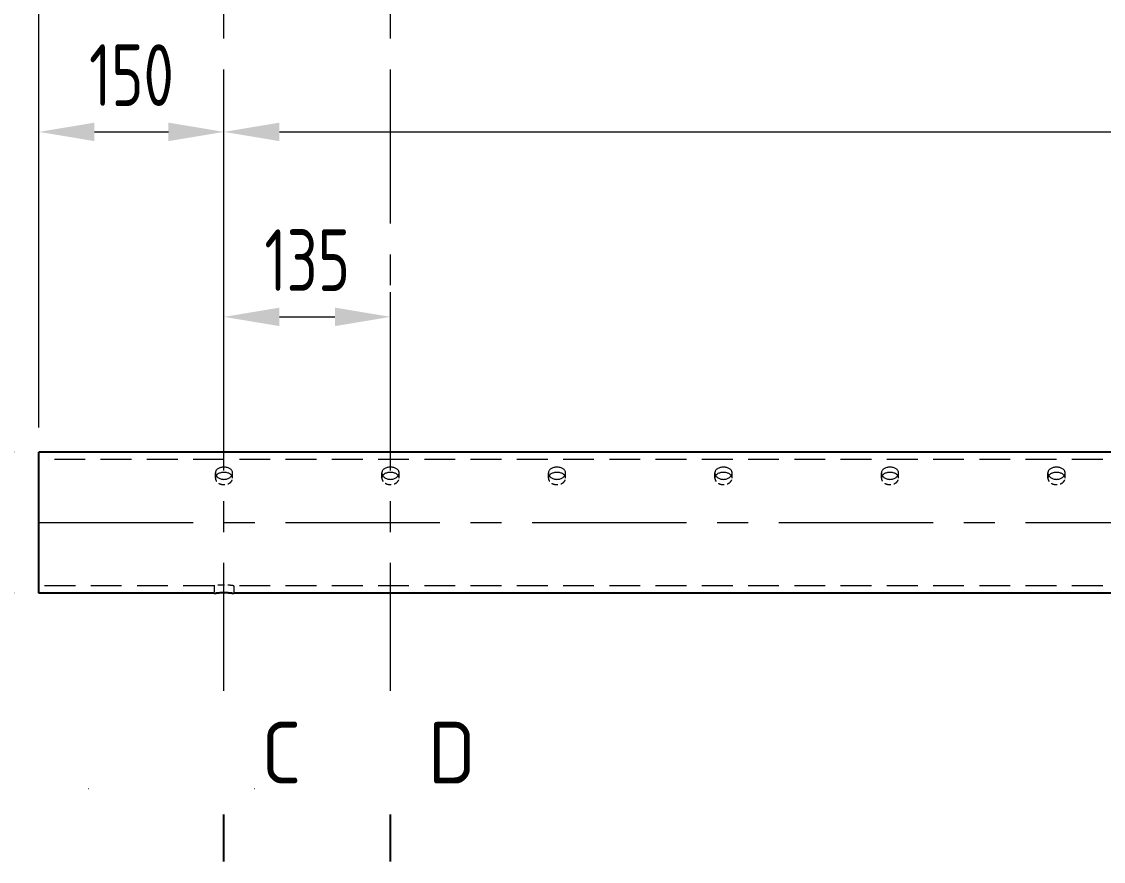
# Model space of a CAD drawing. Header units: millimetres. Extents: x -46397 to 283259, y -8690 to 23983.
# Drawn here: x 251764 to 252641, y -1229 to -549 of the extents above; entities that cross this region are included whole.
import ezdxf

# ---------------------------------------------------------------- set-up
doc = ezdxf.new("R2010")
doc.units = ezdxf.units.MM
doc.linetypes.add('CENTER', pattern=[2, 1.25, -0.25, 0.25, -0.25])
doc.linetypes.add('HIDDENX2', pattern=[0.75, 0.5, -0.25])
doc.layers.get('Defpoints').update_dxf_attribs({"lineweight": 0})
for name, color, linetype, lineweight in [('0.01.ĐẬM', 3, 'Continuous', 25), ('DUONGCHINH', 7, 'Continuous', 25), ('DUONGTAM', 1, 'CENTER', 0), ('Long_AM_Centerline', 1, 'CENTER', 9), ('PHANTOM 2', 8, 'Continuous', 0)]:
    doc.layers.add(name, color=color, linetype=linetype, lineweight=lineweight)
doc.styles.add('0130', font='times.ttf', dxfattribs={"height": 1.5})
doc.styles.add('GHI CHÚ 1', font='isocp_IV25.ttf', dxfattribs={"width": 0.8})
doc.styles.get("Standard").update_dxf_attribs({"font": 'isocp.shx', "width": 0.8})
doc.dimstyles.new('1-30SCALE', dxfattribs={"dimtxt": 75, "dimasz": 75, "dimexe": 37.5, "dimexo": 30, "dimgap": 30, "dimtad": 1, "dimtoh": 1, "dimdec": 0, "dimdsep": 46, "dimtxsty": 'GHI CHÚ 1', "dimcen": 0.09, "dimclrd": 256, "dimclre": 256, "dimclrt": 2, "dimadec": 0, "dimazin": 0, "dimtfac": 1, "dimtdec": 0, "dimtofl": 0, "dimtmove": 0, "dimatfit": 3, "dimfxl": 1, "dimlwd": 0, "dimlwe": 0, "dimarcsym": 0})
doc.dimstyles.new('3.DÔN 30mm', dxfattribs={"dimtxt": 30, "dimasz": 10, "dimexe": 5, "dimexo": 5, "dimgap": 5, "dimtad": 1, "dimtoh": 1, "dimdec": 0, "dimtxsty": 'Standard', "dimcen": 20, "dimclrd": 42, "dimclre": 42, "dimclrt": 1, "dimadec": 0, "dimazin": 0, "dimtfac": 1, "dimtdec": 0, "dimtmove": 0, "dimatfit": 3, "dimfxl": 1, "dimlwd": 5, "dimlwe": 5, "dimarcsym": 1})

# ---------------------------------------------------------------- blocks, each defined once
blk = doc.blocks.new('*D1349')
at = {"layer": 'Defpoints', "color": 0, "transparency": 16777216}
for p in [(251928.35, -637.86), (251778.35, -897.47, -1.5), (251928.35, -914.44, -1.5)]:
    blk.add_point(p, dxfattribs=at)
at = {"layer": 'PHANTOM 2', "linetype": 'Continuous', "lineweight": 0, "transparency": 16777216}
for p, q in [((251778.35, -877.47), (251778.35, -617.86)), ((251928.35, -894.44), (251928.35, -617.86)), ((251823.35, -637.86), (251883.35, -637.86))]:
    blk.add_line(p, q, dxfattribs=at)
at = {"layer": 'PHANTOM 2', "transparency": 16777216}
for points in [[(251823.35, -630.36), (251823.35, -645.36), (251778.35, -637.86)], [(251883.35, -630.36), (251883.35, -645.36), (251928.35, -637.86)]]:
    blk.add_solid(points, dxfattribs=at)
at = {"layer": 'PHANTOM 2', "color": 2, "transparency": 16777216, "insert": (251853.35, -591.88), "char_height": 50, "attachment_point": 5, "style": 'GHI CHÚ 1'}
blk.add_mtext('150', dxfattribs=at)
blk = doc.blocks.new('*D1350')
at = {"layer": 'Defpoints', "color": 0, "transparency": 16777216}
for p in [(255843.35, -637.86), (251928.35, -914.44, -1.5), (255843.35, -914.44, -1.5)]:
    blk.add_point(p, dxfattribs=at)
at = {"layer": 'PHANTOM 2', "linetype": 'Continuous', "lineweight": 0, "transparency": 16777216}
for p, q in [((251928.35, -894.44), (251928.35, -617.86)), ((255843.35, -894.44), (255843.35, -617.86)), ((251973.35, -637.86), (255798.35, -637.86))]:
    blk.add_line(p, q, dxfattribs=at)
at = {"layer": 'PHANTOM 2', "transparency": 16777216}
for points in [[(251973.35, -630.36), (251973.35, -645.36), (251928.35, -637.86)], [(255798.35, -630.36), (255798.35, -645.36), (255843.35, -637.86)]]:
    blk.add_solid(points, dxfattribs=at)
at = {"layer": 'PHANTOM 2', "color": 2, "transparency": 16777216, "insert": (253885.85, -591.79), "char_height": 50, "attachment_point": 5, "style": 'GHI CHÚ 1'}
blk.add_mtext('P135x29=3915', dxfattribs=at)
blk = doc.blocks.new('*D1352')
at = {"layer": 'Defpoints', "color": 0, "transparency": 16777216}
for p in [(252063.35, -787.81), (251928.35, -914.44, -1.5), (252063.35, -914.44, -1.5)]:
    blk.add_point(p, dxfattribs=at)
at = {"layer": 'PHANTOM 2', "linetype": 'Continuous', "lineweight": 0, "transparency": 16777216}
for p, q in [((251928.35, -894.44), (251928.35, -767.81)), ((252063.35, -894.44), (252063.35, -767.81)), ((251973.35, -787.81), (252018.35, -787.81))]:
    blk.add_line(p, q, dxfattribs=at)
at = {"layer": 'PHANTOM 2', "transparency": 16777216}
for points in [[(251973.35, -780.31), (251973.35, -795.31), (251928.35, -787.81)], [(252018.35, -780.31), (252018.35, -795.31), (252063.35, -787.81)]]:
    blk.add_solid(points, dxfattribs=at)
at = {"layer": 'PHANTOM 2', "color": 2, "transparency": 16777216, "insert": (251995.85, -741.83), "char_height": 50, "attachment_point": 5, "style": 'GHI CHÚ 1'}
blk.add_mtext('135', dxfattribs=at)
blk = doc.blocks.new('*D1353')
at = {"layer": 'Defpoints', "color": 0, "transparency": 16777216}
for p in [(255903.35, -475.51), (251778.35, -897.47, -1.5), (255903.35, -897.47, -1.5)]:
    blk.add_point(p, dxfattribs=at)
at = {"layer": 'PHANTOM 2', "linetype": 'Continuous', "lineweight": 0, "transparency": 16777216}
for p, q in [((251778.35, -877.47), (251778.35, -455.51)), ((255903.35, -877.47), (255903.35, -455.51)), ((251823.35, -475.51), (255858.35, -475.51))]:
    blk.add_line(p, q, dxfattribs=at)
at = {"layer": 'PHANTOM 2', "transparency": 16777216}
for points in [[(251823.35, -468.01), (251823.35, -483.01), (251778.35, -475.51)], [(255858.35, -468.01), (255858.35, -483.01), (255903.35, -475.51)]]:
    blk.add_solid(points, dxfattribs=at)
at = {"layer": 'PHANTOM 2', "color": 2, "transparency": 16777216, "insert": (253840.85, -429.53), "char_height": 50, "attachment_point": 5, "style": 'GHI CHÚ 1'}
blk.add_mtext('4125', dxfattribs=at)
blk = doc.blocks.new('*D1354')
at = {"layer": 'Defpoints', "color": 0, "transparency": 16777216}
for p in [(251778.35, -897.47, -1.5), (251634.9, -1011.77), (251778.35, -1011.77, -1.5)]:
    blk.add_point(p, dxfattribs=at)
at = {"layer": 'PHANTOM 2', "linetype": 'Continuous', "lineweight": 0, "transparency": 16777216}
for p, q in [((251634.9, -852.47), (251634.9, -807.47)), ((251758.35, -897.47), (251614.9, -897.47)), ((251758.35, -1011.77), (251614.9, -1011.77)), ((251634.9, -1056.77), (251634.9, -1101.77))]:
    blk.add_line(p, q, dxfattribs=at)
at = {"layer": 'PHANTOM 2', "transparency": 16777216}
for points in [[(251627.4, -852.47), (251642.4, -852.47), (251634.9, -897.47)], [(251627.4, -1056.77), (251642.4, -1056.77), (251634.9, -1011.77)]]:
    blk.add_solid(points, dxfattribs=at)
at = {"layer": 'PHANTOM 2', "color": 2, "transparency": 16777216, "insert": (251588.77, -954.47), "char_height": 50, "attachment_point": 5, "rotation": 90, "style": 'GHI CHÚ 1'}
blk.add_mtext('%%C114', dxfattribs=at)

msp = doc.modelspace()

# ---------------------------------------------------------------- linework, layer by layer
at = {"color": 1, "linetype": 'HIDDENX2', "lineweight": 0, "ltscale": 50, "extrusion": (2.28848e-17, 1, 0)}
for p, q in [((255903.35, -903.49, -1.5), (251778.35, -903.49, -1.5)), ((251920.35, -1005.75, -1.5), (251778.35, -1005.75, -1.5)), ((255903.35, -1005.75, -1.5), (251936.35, -1005.75, -1.5))]:
    msp.add_line(p, q, dxfattribs=at)
at = {"color": 1, "linetype": 'HIDDENX2', "lineweight": 0, "ltscale": 10, "extrusion": (2.28848e-17, 1, 0)}
for p, q in [((251921.35, -918.47, -1.5), (251921.35, -914.21, -1.5)), ((251935.35, -918.47, -1.5), (251935.35, -914.21, -1.5)), ((252056.35, -918.47, -1.5), (252056.35, -914.21, -1.5)), ((252070.35, -918.47, -1.5), (252070.35, -914.21, -1.5)), ((252191.35, -918.47, -1.5), (252191.35, -914.21, -1.5)), ((252205.35, -918.47, -1.5), (252205.35, -914.21, -1.5)), ((252326.35, -918.47, -1.5), (252326.35, -914.21, -1.5)), ((252340.35, -918.47, -1.5), (252340.35, -914.21, -1.5)), ((252461.35, -918.47, -1.5), (252461.35, -914.21, -1.5)), ((252475.35, -918.47, -1.5), (252475.35, -914.21, -1.5)), ((252596.35, -918.47, -1.5), (252596.35, -914.21, -1.5)), ((252610.35, -918.47, -1.5), (252610.35, -914.21, -1.5)), ((251920.35, -1005.75, -1.5), (251920.35, -1011.77, -1.5)), ((251936.35, -1005.75, -1.5), (251936.35, -1011.77, -1.5))]:
    msp.add_line(p, q, dxfattribs=at)
at = {"color": 150, "linetype": 'Continuous', "lineweight": 0, "ltscale": 10}
for points, knots in [([(251928.35, -909.57, -1.5), (251928.79, -909.57, -1.5), (251929.24, -909.59, -1.5), (251930.15, -909.7, -1.5), (251930.6, -909.79, -1.5), (251931.46, -910.01, -1.5), (251931.87, -910.15, -1.5), (251932.64, -910.48, -1.5), (251932.99, -910.66, -1.5), (251933.61, -911.07, -1.5), (251933.9, -911.29, -1.5), (251934.41, -911.8, -1.5), (251934.64, -912.07, -1.5), (251934.99, -912.65, -1.5), (251935.13, -912.96, -1.5), (251935.3, -913.58, -1.5), (251935.35, -913.9, -1.5), (251935.35, -914.52, -1.5), (251935.3, -914.85, -1.5), (251935.13, -915.5, -1.5), (251934.99, -915.83, -1.5), (251934.64, -916.47, -1.5), (251934.41, -916.78, -1.5), (251933.9, -917.36, -1.5), (251933.61, -917.63, -1.5), (251932.99, -918.1, -1.5), (251932.64, -918.33, -1.5), (251931.87, -918.73, -1.5), (251931.46, -918.9, -1.5), (251930.6, -919.19, -1.5), (251930.15, -919.29, -1.5), (251929.24, -919.43, -1.5), (251928.79, -919.47, -1.5), (251927.91, -919.47, -1.5), (251927.45, -919.43, -1.5), (251926.55, -919.29, -1.5), (251926.1, -919.19, -1.5), (251925.24, -918.9, -1.5), (251924.82, -918.73, -1.5), (251924.06, -918.33, -1.5), (251923.71, -918.1, -1.5), (251923.09, -917.63, -1.5), (251922.8, -917.36, -1.5), (251922.28, -916.78, -1.5), (251922.06, -916.47, -1.5), (251921.7, -915.83, -1.5), (251921.57, -915.5, -1.5), (251921.39, -914.85, -1.5), (251921.35, -914.52, -1.5), (251921.35, -913.9, -1.5), (251921.39, -913.58, -1.5), (251921.57, -912.96, -1.5), (251921.7, -912.65, -1.5), (251922.06, -912.07, -1.5), (251922.28, -911.8, -1.5), (251922.8, -911.29, -1.5), (251923.09, -911.07, -1.5), (251923.71, -910.66, -1.5), (251924.06, -910.48, -1.5), (251924.82, -910.15, -1.5), (251925.24, -910.01, -1.5), (251926.1, -909.79, -1.5), (251926.55, -909.7, -1.5), (251927.45, -909.59, -1.5), (251927.91, -909.57, -1.5), (251928.35, -909.57, -1.5)], [0, 0, 0, 0, 1.319832, 1.319832, 2.639664, 2.639664, 3.959497, 3.959497, 5.279329, 5.279329, 6.599151, 6.599151, 7.918973, 7.918973, 9.238795, 9.238795, 10.558617, 10.558617, 11.878439, 11.878439, 13.198261, 13.198261, 14.518084, 14.518084, 15.837906, 15.837906, 17.157738, 17.157738, 18.47757, 18.47757, 19.797402, 19.797402, 21.117235, 21.117235, 22.437067, 22.437067, 23.756899, 23.756899, 25.076731, 25.076731, 26.396564, 26.396564, 27.716386, 27.716386, 29.036208, 29.036208, 30.35603, 30.35603, 31.675852, 31.675852, 32.995674, 32.995674, 34.315496, 34.315496, 35.635318, 35.635318, 36.95514, 36.95514, 38.274973, 38.274973, 39.594805, 39.594805, 40.914637, 40.914637, 42.234469, 42.234469, 42.234469, 42.234469]), ([(252063.35, -909.57, -1.5), (252063.79, -909.57, -1.5), (252064.24, -909.59, -1.5), (252065.15, -909.7, -1.5), (252065.6, -909.79, -1.5), (252066.46, -910.01, -1.5), (252066.87, -910.15, -1.5), (252067.64, -910.48, -1.5), (252067.99, -910.66, -1.5), (252068.61, -911.07, -1.5), (252068.9, -911.29, -1.5), (252069.41, -911.8, -1.5), (252069.64, -912.07, -1.5), (252069.99, -912.65, -1.5), (252070.13, -912.96, -1.5), (252070.3, -913.58, -1.5), (252070.35, -913.9, -1.5), (252070.35, -914.52, -1.5), (252070.3, -914.85, -1.5), (252070.13, -915.5, -1.5), (252069.99, -915.83, -1.5), (252069.64, -916.47, -1.5), (252069.41, -916.78, -1.5), (252068.9, -917.36, -1.5), (252068.61, -917.63, -1.5), (252067.99, -918.1, -1.5), (252067.64, -918.33, -1.5), (252066.87, -918.73, -1.5), (252066.46, -918.9, -1.5), (252065.6, -919.19, -1.5), (252065.15, -919.29, -1.5), (252064.24, -919.43, -1.5), (252063.79, -919.47, -1.5), (252062.91, -919.47, -1.5), (252062.45, -919.43, -1.5), (252061.55, -919.29, -1.5), (252061.1, -919.19, -1.5), (252060.24, -918.9, -1.5), (252059.82, -918.73, -1.5), (252059.06, -918.33, -1.5), (252058.71, -918.1, -1.5), (252058.09, -917.63, -1.5), (252057.8, -917.36, -1.5), (252057.28, -916.78, -1.5), (252057.06, -916.47, -1.5), (252056.7, -915.83, -1.5), (252056.57, -915.5, -1.5), (252056.39, -914.85, -1.5), (252056.35, -914.52, -1.5), (252056.35, -913.9, -1.5), (252056.39, -913.58, -1.5), (252056.57, -912.96, -1.5), (252056.7, -912.65, -1.5), (252057.06, -912.07, -1.5), (252057.28, -911.8, -1.5), (252057.8, -911.29, -1.5), (252058.09, -911.07, -1.5), (252058.71, -910.66, -1.5), (252059.06, -910.48, -1.5), (252059.82, -910.15, -1.5), (252060.24, -910.01, -1.5), (252061.1, -909.79, -1.5), (252061.55, -909.7, -1.5), (252062.45, -909.59, -1.5), (252062.91, -909.57, -1.5), (252063.35, -909.57, -1.5)], [0, 0, 0, 0, 1.319832, 1.319832, 2.639664, 2.639664, 3.959497, 3.959497, 5.279329, 5.279329, 6.599151, 6.599151, 7.918973, 7.918973, 9.238795, 9.238795, 10.558617, 10.558617, 11.878439, 11.878439, 13.198261, 13.198261, 14.518084, 14.518084, 15.837906, 15.837906, 17.157738, 17.157738, 18.47757, 18.47757, 19.797402, 19.797402, 21.117235, 21.117235, 22.437067, 22.437067, 23.756899, 23.756899, 25.076731, 25.076731, 26.396564, 26.396564, 27.716386, 27.716386, 29.036208, 29.036208, 30.35603, 30.35603, 31.675852, 31.675852, 32.995674, 32.995674, 34.315496, 34.315496, 35.635318, 35.635318, 36.95514, 36.95514, 38.274973, 38.274973, 39.594805, 39.594805, 40.914637, 40.914637, 42.234469, 42.234469, 42.234469, 42.234469]), ([(252198.35, -909.57, -1.5), (252198.79, -909.57, -1.5), (252199.24, -909.59, -1.5), (252200.15, -909.7, -1.5), (252200.6, -909.79, -1.5), (252201.46, -910.01, -1.5), (252201.87, -910.15, -1.5), (252202.64, -910.48, -1.5), (252202.99, -910.66, -1.5), (252203.61, -911.07, -1.5), (252203.9, -911.29, -1.5), (252204.41, -911.8, -1.5), (252204.64, -912.07, -1.5), (252204.99, -912.65, -1.5), (252205.13, -912.96, -1.5), (252205.3, -913.58, -1.5), (252205.35, -913.9, -1.5), (252205.35, -914.52, -1.5), (252205.3, -914.85, -1.5), (252205.13, -915.5, -1.5), (252204.99, -915.83, -1.5), (252204.64, -916.47, -1.5), (252204.41, -916.78, -1.5), (252203.9, -917.36, -1.5), (252203.61, -917.63, -1.5), (252202.99, -918.1, -1.5), (252202.64, -918.33, -1.5), (252201.87, -918.73, -1.5), (252201.46, -918.9, -1.5), (252200.6, -919.19, -1.5), (252200.15, -919.29, -1.5), (252199.24, -919.43, -1.5), (252198.79, -919.47, -1.5), (252197.91, -919.47, -1.5), (252197.45, -919.43, -1.5), (252196.55, -919.29, -1.5), (252196.1, -919.19, -1.5), (252195.24, -918.9, -1.5), (252194.82, -918.73, -1.5), (252194.06, -918.33, -1.5), (252193.71, -918.1, -1.5), (252193.09, -917.63, -1.5), (252192.8, -917.36, -1.5), (252192.28, -916.78, -1.5), (252192.06, -916.47, -1.5), (252191.7, -915.83, -1.5), (252191.57, -915.5, -1.5), (252191.39, -914.85, -1.5), (252191.35, -914.52, -1.5), (252191.35, -913.9, -1.5), (252191.39, -913.58, -1.5), (252191.57, -912.96, -1.5), (252191.7, -912.65, -1.5), (252192.06, -912.07, -1.5), (252192.28, -911.8, -1.5), (252192.8, -911.29, -1.5), (252193.09, -911.07, -1.5), (252193.71, -910.66, -1.5), (252194.06, -910.48, -1.5), (252194.82, -910.15, -1.5), (252195.24, -910.01, -1.5), (252196.1, -909.79, -1.5), (252196.55, -909.7, -1.5), (252197.45, -909.59, -1.5), (252197.91, -909.57, -1.5), (252198.35, -909.57, -1.5)], [0, 0, 0, 0, 1.319832, 1.319832, 2.639664, 2.639664, 3.959497, 3.959497, 5.279329, 5.279329, 6.599151, 6.599151, 7.918973, 7.918973, 9.238795, 9.238795, 10.558617, 10.558617, 11.878439, 11.878439, 13.198261, 13.198261, 14.518084, 14.518084, 15.837906, 15.837906, 17.157738, 17.157738, 18.47757, 18.47757, 19.797402, 19.797402, 21.117235, 21.117235, 22.437067, 22.437067, 23.756899, 23.756899, 25.076731, 25.076731, 26.396564, 26.396564, 27.716386, 27.716386, 29.036208, 29.036208, 30.35603, 30.35603, 31.675852, 31.675852, 32.995674, 32.995674, 34.315496, 34.315496, 35.635318, 35.635318, 36.95514, 36.95514, 38.274973, 38.274973, 39.594805, 39.594805, 40.914637, 40.914637, 42.234469, 42.234469, 42.234469, 42.234469]), ([(252333.35, -909.57, -1.5), (252333.79, -909.57, -1.5), (252334.24, -909.59, -1.5), (252335.15, -909.7, -1.5), (252335.6, -909.79, -1.5), (252336.46, -910.01, -1.5), (252336.87, -910.15, -1.5), (252337.64, -910.48, -1.5), (252337.99, -910.66, -1.5), (252338.61, -911.07, -1.5), (252338.9, -911.29, -1.5), (252339.41, -911.8, -1.5), (252339.64, -912.07, -1.5), (252339.99, -912.65, -1.5), (252340.13, -912.96, -1.5), (252340.3, -913.58, -1.5), (252340.35, -913.9, -1.5), (252340.35, -914.52, -1.5), (252340.3, -914.85, -1.5), (252340.13, -915.5, -1.5), (252339.99, -915.83, -1.5), (252339.64, -916.47, -1.5), (252339.41, -916.78, -1.5), (252338.9, -917.36, -1.5), (252338.61, -917.63, -1.5), (252337.99, -918.1, -1.5), (252337.64, -918.33, -1.5), (252336.87, -918.73, -1.5), (252336.46, -918.9, -1.5), (252335.6, -919.19, -1.5), (252335.15, -919.29, -1.5), (252334.24, -919.43, -1.5), (252333.79, -919.47, -1.5), (252332.91, -919.47, -1.5), (252332.45, -919.43, -1.5), (252331.55, -919.29, -1.5), (252331.1, -919.19, -1.5), (252330.24, -918.9, -1.5), (252329.82, -918.73, -1.5), (252329.06, -918.33, -1.5), (252328.71, -918.1, -1.5), (252328.09, -917.63, -1.5), (252327.8, -917.36, -1.5), (252327.28, -916.78, -1.5), (252327.06, -916.47, -1.5), (252326.7, -915.83, -1.5), (252326.57, -915.5, -1.5), (252326.39, -914.85, -1.5), (252326.35, -914.52, -1.5), (252326.35, -913.9, -1.5), (252326.39, -913.58, -1.5), (252326.57, -912.96, -1.5), (252326.7, -912.65, -1.5), (252327.06, -912.07, -1.5), (252327.28, -911.8, -1.5), (252327.8, -911.29, -1.5), (252328.09, -911.07, -1.5), (252328.71, -910.66, -1.5), (252329.06, -910.48, -1.5), (252329.82, -910.15, -1.5), (252330.24, -910.01, -1.5), (252331.1, -909.79, -1.5), (252331.55, -909.7, -1.5), (252332.45, -909.59, -1.5), (252332.91, -909.57, -1.5), (252333.35, -909.57, -1.5)], [0, 0, 0, 0, 1.319832, 1.319832, 2.639664, 2.639664, 3.959497, 3.959497, 5.279329, 5.279329, 6.599151, 6.599151, 7.918973, 7.918973, 9.238795, 9.238795, 10.558617, 10.558617, 11.878439, 11.878439, 13.198261, 13.198261, 14.518084, 14.518084, 15.837906, 15.837906, 17.157738, 17.157738, 18.47757, 18.47757, 19.797402, 19.797402, 21.117235, 21.117235, 22.437067, 22.437067, 23.756899, 23.756899, 25.076731, 25.076731, 26.396564, 26.396564, 27.716386, 27.716386, 29.036208, 29.036208, 30.35603, 30.35603, 31.675852, 31.675852, 32.995674, 32.995674, 34.315496, 34.315496, 35.635318, 35.635318, 36.95514, 36.95514, 38.274973, 38.274973, 39.594805, 39.594805, 40.914637, 40.914637, 42.234469, 42.234469, 42.234469, 42.234469]), ([(252468.35, -909.57, -1.5), (252468.79, -909.57, -1.5), (252469.24, -909.59, -1.5), (252470.15, -909.7, -1.5), (252470.6, -909.79, -1.5), (252471.46, -910.01, -1.5), (252471.87, -910.15, -1.5), (252472.64, -910.48, -1.5), (252472.99, -910.66, -1.5), (252473.61, -911.07, -1.5), (252473.9, -911.29, -1.5), (252474.41, -911.8, -1.5), (252474.64, -912.07, -1.5), (252474.99, -912.65, -1.5), (252475.13, -912.96, -1.5), (252475.3, -913.58, -1.5), (252475.35, -913.9, -1.5), (252475.35, -914.52, -1.5), (252475.3, -914.85, -1.5), (252475.13, -915.5, -1.5), (252474.99, -915.83, -1.5), (252474.64, -916.47, -1.5), (252474.41, -916.78, -1.5), (252473.9, -917.36, -1.5), (252473.61, -917.63, -1.5), (252472.99, -918.1, -1.5), (252472.64, -918.33, -1.5), (252471.87, -918.73, -1.5), (252471.46, -918.9, -1.5), (252470.6, -919.19, -1.5), (252470.15, -919.29, -1.5), (252469.24, -919.43, -1.5), (252468.79, -919.47, -1.5), (252467.91, -919.47, -1.5), (252467.45, -919.43, -1.5), (252466.55, -919.29, -1.5), (252466.1, -919.19, -1.5), (252465.24, -918.9, -1.5), (252464.82, -918.73, -1.5), (252464.06, -918.33, -1.5), (252463.71, -918.1, -1.5), (252463.09, -917.63, -1.5), (252462.8, -917.36, -1.5), (252462.28, -916.78, -1.5), (252462.06, -916.47, -1.5), (252461.7, -915.83, -1.5), (252461.57, -915.5, -1.5), (252461.39, -914.85, -1.5), (252461.35, -914.52, -1.5), (252461.35, -913.9, -1.5), (252461.39, -913.58, -1.5), (252461.57, -912.96, -1.5), (252461.7, -912.65, -1.5), (252462.06, -912.07, -1.5), (252462.28, -911.8, -1.5), (252462.8, -911.29, -1.5), (252463.09, -911.07, -1.5), (252463.71, -910.66, -1.5), (252464.06, -910.48, -1.5), (252464.82, -910.15, -1.5), (252465.24, -910.01, -1.5), (252466.1, -909.79, -1.5), (252466.55, -909.7, -1.5), (252467.45, -909.59, -1.5), (252467.91, -909.57, -1.5), (252468.35, -909.57, -1.5)], [0, 0, 0, 0, 1.319832, 1.319832, 2.639664, 2.639664, 3.959497, 3.959497, 5.279329, 5.279329, 6.599151, 6.599151, 7.918973, 7.918973, 9.238795, 9.238795, 10.558617, 10.558617, 11.878439, 11.878439, 13.198261, 13.198261, 14.518084, 14.518084, 15.837906, 15.837906, 17.157738, 17.157738, 18.47757, 18.47757, 19.797402, 19.797402, 21.117235, 21.117235, 22.437067, 22.437067, 23.756899, 23.756899, 25.076731, 25.076731, 26.396564, 26.396564, 27.716386, 27.716386, 29.036208, 29.036208, 30.35603, 30.35603, 31.675852, 31.675852, 32.995674, 32.995674, 34.315496, 34.315496, 35.635318, 35.635318, 36.95514, 36.95514, 38.274973, 38.274973, 39.594805, 39.594805, 40.914637, 40.914637, 42.234469, 42.234469, 42.234469, 42.234469]), ([(252603.35, -909.57, -1.5), (252603.79, -909.57, -1.5), (252604.24, -909.59, -1.5), (252605.15, -909.7, -1.5), (252605.6, -909.79, -1.5), (252606.46, -910.01, -1.5), (252606.87, -910.15, -1.5), (252607.64, -910.48, -1.5), (252607.99, -910.66, -1.5), (252608.61, -911.07, -1.5), (252608.9, -911.29, -1.5), (252609.41, -911.8, -1.5), (252609.64, -912.07, -1.5), (252609.99, -912.65, -1.5), (252610.13, -912.96, -1.5), (252610.3, -913.58, -1.5), (252610.35, -913.9, -1.5), (252610.35, -914.52, -1.5), (252610.3, -914.85, -1.5), (252610.13, -915.5, -1.5), (252609.99, -915.83, -1.5), (252609.64, -916.47, -1.5), (252609.41, -916.78, -1.5), (252608.9, -917.36, -1.5), (252608.61, -917.63, -1.5), (252607.99, -918.1, -1.5), (252607.64, -918.33, -1.5), (252606.87, -918.73, -1.5), (252606.46, -918.9, -1.5), (252605.6, -919.19, -1.5), (252605.15, -919.29, -1.5), (252604.24, -919.43, -1.5), (252603.79, -919.47, -1.5), (252602.91, -919.47, -1.5), (252602.45, -919.43, -1.5), (252601.55, -919.29, -1.5), (252601.1, -919.19, -1.5), (252600.24, -918.9, -1.5), (252599.82, -918.73, -1.5), (252599.06, -918.33, -1.5), (252598.71, -918.1, -1.5), (252598.09, -917.63, -1.5), (252597.8, -917.36, -1.5), (252597.28, -916.78, -1.5), (252597.06, -916.47, -1.5), (252596.7, -915.83, -1.5), (252596.57, -915.5, -1.5), (252596.39, -914.85, -1.5), (252596.35, -914.52, -1.5), (252596.35, -913.9, -1.5), (252596.39, -913.58, -1.5), (252596.57, -912.96, -1.5), (252596.7, -912.65, -1.5), (252597.06, -912.07, -1.5), (252597.28, -911.8, -1.5), (252597.8, -911.29, -1.5), (252598.09, -911.07, -1.5), (252598.71, -910.66, -1.5), (252599.06, -910.48, -1.5), (252599.82, -910.15, -1.5), (252600.24, -910.01, -1.5), (252601.1, -909.79, -1.5), (252601.55, -909.7, -1.5), (252602.45, -909.59, -1.5), (252602.91, -909.57, -1.5), (252603.35, -909.57, -1.5)], [0, 0, 0, 0, 1.319832, 1.319832, 2.639664, 2.639664, 3.959497, 3.959497, 5.279329, 5.279329, 6.599151, 6.599151, 7.918973, 7.918973, 9.238795, 9.238795, 10.558617, 10.558617, 11.878439, 11.878439, 13.198261, 13.198261, 14.518084, 14.518084, 15.837906, 15.837906, 17.157738, 17.157738, 18.47757, 18.47757, 19.797402, 19.797402, 21.117235, 21.117235, 22.437067, 22.437067, 23.756899, 23.756899, 25.076731, 25.076731, 26.396564, 26.396564, 27.716386, 27.716386, 29.036208, 29.036208, 30.35603, 30.35603, 31.675852, 31.675852, 32.995674, 32.995674, 34.315496, 34.315496, 35.635318, 35.635318, 36.95514, 36.95514, 38.274973, 38.274973, 39.594805, 39.594805, 40.914637, 40.914637, 42.234469, 42.234469, 42.234469, 42.234469]), ([(251928.35, -913.86, -1.5), (251927.91, -913.86, -1.5), (251927.45, -913.89, -1.5), (251926.55, -913.99, -1.5), (251926.1, -914.08, -1.5), (251925.24, -914.3, -1.5), (251924.82, -914.44, -1.5), (251924.06, -914.76, -1.5), (251923.71, -914.94, -1.5), (251923.09, -915.34, -1.5), (251922.8, -915.56, -1.5), (251922.35, -916, -1.5), (251922.18, -916.19, -1.5), (251922.03, -916.4, -1.5)], [0, 0, 0, 0, 1.320193, 1.320193, 2.640387, 2.640387, 3.96058, 3.96058, 5.280773, 5.280773, 6.600951, 6.600951, 7.575934, 7.575934, 7.575934, 7.575934]), ([(251934.66, -916.4, -1.5), (251934.52, -916.19, -1.5), (251934.35, -916, -1.5), (251933.9, -915.56, -1.5), (251933.61, -915.34, -1.5), (251932.99, -914.94, -1.5), (251932.64, -914.76, -1.5), (251931.87, -914.44, -1.5), (251931.46, -914.3, -1.5), (251930.6, -914.08, -1.5), (251930.15, -913.99, -1.5), (251929.24, -913.89, -1.5), (251928.79, -913.86, -1.5), (251928.35, -913.86, -1.5)], [34.669998, 34.669998, 34.669998, 34.669998, 35.644982, 35.644982, 36.965159, 36.965159, 38.285352, 38.285352, 39.605546, 39.605546, 40.925739, 40.925739, 42.245932, 42.245932, 42.245932, 42.245932]), ([(252063.35, -913.86, -1.5), (252062.91, -913.86, -1.5), (252062.45, -913.89, -1.5), (252061.55, -913.99, -1.5), (252061.1, -914.08, -1.5), (252060.24, -914.3, -1.5), (252059.82, -914.44, -1.5), (252059.06, -914.76, -1.5), (252058.71, -914.94, -1.5), (252058.09, -915.34, -1.5), (252057.8, -915.56, -1.5), (252057.35, -916, -1.5), (252057.18, -916.19, -1.5), (252057.03, -916.4, -1.5)], [0, 0, 0, 0, 1.320193, 1.320193, 2.640387, 2.640387, 3.96058, 3.96058, 5.280773, 5.280773, 6.600951, 6.600951, 7.575934, 7.575934, 7.575934, 7.575934]), ([(252069.66, -916.4, -1.5), (252069.52, -916.19, -1.5), (252069.35, -916, -1.5), (252068.9, -915.56, -1.5), (252068.61, -915.34, -1.5), (252067.99, -914.94, -1.5), (252067.64, -914.76, -1.5), (252066.87, -914.44, -1.5), (252066.46, -914.3, -1.5), (252065.6, -914.08, -1.5), (252065.15, -913.99, -1.5), (252064.24, -913.89, -1.5), (252063.79, -913.86, -1.5), (252063.35, -913.86, -1.5)], [34.669998, 34.669998, 34.669998, 34.669998, 35.644982, 35.644982, 36.965159, 36.965159, 38.285352, 38.285352, 39.605546, 39.605546, 40.925739, 40.925739, 42.245932, 42.245932, 42.245932, 42.245932]), ([(252198.35, -913.86, -1.5), (252197.91, -913.86, -1.5), (252197.45, -913.89, -1.5), (252196.55, -913.99, -1.5), (252196.1, -914.08, -1.5), (252195.24, -914.3, -1.5), (252194.82, -914.44, -1.5), (252194.06, -914.76, -1.5), (252193.71, -914.94, -1.5), (252193.09, -915.34, -1.5), (252192.8, -915.56, -1.5), (252192.35, -916, -1.5), (252192.18, -916.19, -1.5), (252192.03, -916.4, -1.5)], [0, 0, 0, 0, 1.320193, 1.320193, 2.640387, 2.640387, 3.96058, 3.96058, 5.280773, 5.280773, 6.600951, 6.600951, 7.575934, 7.575934, 7.575934, 7.575934]), ([(252204.66, -916.4, -1.5), (252204.52, -916.19, -1.5), (252204.35, -916, -1.5), (252203.9, -915.56, -1.5), (252203.61, -915.34, -1.5), (252202.99, -914.94, -1.5), (252202.64, -914.76, -1.5), (252201.87, -914.44, -1.5), (252201.46, -914.3, -1.5), (252200.6, -914.08, -1.5), (252200.15, -913.99, -1.5), (252199.24, -913.89, -1.5), (252198.79, -913.86, -1.5), (252198.35, -913.86, -1.5)], [34.669998, 34.669998, 34.669998, 34.669998, 35.644982, 35.644982, 36.965159, 36.965159, 38.285352, 38.285352, 39.605546, 39.605546, 40.925739, 40.925739, 42.245932, 42.245932, 42.245932, 42.245932]), ([(252333.35, -913.86, -1.5), (252332.91, -913.86, -1.5), (252332.45, -913.89, -1.5), (252331.55, -913.99, -1.5), (252331.1, -914.08, -1.5), (252330.24, -914.3, -1.5), (252329.82, -914.44, -1.5), (252329.06, -914.76, -1.5), (252328.71, -914.94, -1.5), (252328.09, -915.34, -1.5), (252327.8, -915.56, -1.5), (252327.35, -916, -1.5), (252327.18, -916.19, -1.5), (252327.03, -916.4, -1.5)], [0, 0, 0, 0, 1.320193, 1.320193, 2.640387, 2.640387, 3.96058, 3.96058, 5.280773, 5.280773, 6.600951, 6.600951, 7.575934, 7.575934, 7.575934, 7.575934]), ([(252339.66, -916.4, -1.5), (252339.52, -916.19, -1.5), (252339.35, -916, -1.5), (252338.9, -915.56, -1.5), (252338.61, -915.34, -1.5), (252337.99, -914.94, -1.5), (252337.64, -914.76, -1.5), (252336.87, -914.44, -1.5), (252336.46, -914.3, -1.5), (252335.6, -914.08, -1.5), (252335.15, -913.99, -1.5), (252334.24, -913.89, -1.5), (252333.79, -913.86, -1.5), (252333.35, -913.86, -1.5)], [34.669998, 34.669998, 34.669998, 34.669998, 35.644982, 35.644982, 36.965159, 36.965159, 38.285352, 38.285352, 39.605546, 39.605546, 40.925739, 40.925739, 42.245932, 42.245932, 42.245932, 42.245932]), ([(252468.35, -913.86, -1.5), (252467.91, -913.86, -1.5), (252467.45, -913.89, -1.5), (252466.55, -913.99, -1.5), (252466.1, -914.08, -1.5), (252465.24, -914.3, -1.5), (252464.82, -914.44, -1.5), (252464.06, -914.76, -1.5), (252463.71, -914.94, -1.5), (252463.09, -915.34, -1.5), (252462.8, -915.56, -1.5), (252462.35, -916, -1.5), (252462.18, -916.19, -1.5), (252462.03, -916.4, -1.5)], [0, 0, 0, 0, 1.320193, 1.320193, 2.640387, 2.640387, 3.96058, 3.96058, 5.280773, 5.280773, 6.600951, 6.600951, 7.575934, 7.575934, 7.575934, 7.575934]), ([(252474.66, -916.4, -1.5), (252474.52, -916.19, -1.5), (252474.35, -916, -1.5), (252473.9, -915.56, -1.5), (252473.61, -915.34, -1.5), (252472.99, -914.94, -1.5), (252472.64, -914.76, -1.5), (252471.87, -914.44, -1.5), (252471.46, -914.3, -1.5), (252470.6, -914.08, -1.5), (252470.15, -913.99, -1.5), (252469.24, -913.89, -1.5), (252468.79, -913.86, -1.5), (252468.35, -913.86, -1.5)], [34.669998, 34.669998, 34.669998, 34.669998, 35.644982, 35.644982, 36.965159, 36.965159, 38.285352, 38.285352, 39.605546, 39.605546, 40.925739, 40.925739, 42.245932, 42.245932, 42.245932, 42.245932]), ([(252603.35, -913.86, -1.5), (252602.91, -913.86, -1.5), (252602.45, -913.89, -1.5), (252601.55, -913.99, -1.5), (252601.1, -914.08, -1.5), (252600.24, -914.3, -1.5), (252599.82, -914.44, -1.5), (252599.06, -914.76, -1.5), (252598.71, -914.94, -1.5), (252598.09, -915.34, -1.5), (252597.8, -915.56, -1.5), (252597.35, -916, -1.5), (252597.18, -916.19, -1.5), (252597.03, -916.4, -1.5)], [0, 0, 0, 0, 1.320193, 1.320193, 2.640387, 2.640387, 3.96058, 3.96058, 5.280773, 5.280773, 6.600951, 6.600951, 7.575934, 7.575934, 7.575934, 7.575934]), ([(252609.66, -916.4, -1.5), (252609.52, -916.19, -1.5), (252609.35, -916, -1.5), (252608.9, -915.56, -1.5), (252608.61, -915.34, -1.5), (252607.99, -914.94, -1.5), (252607.64, -914.76, -1.5), (252606.87, -914.44, -1.5), (252606.46, -914.3, -1.5), (252605.6, -914.08, -1.5), (252605.15, -913.99, -1.5), (252604.24, -913.89, -1.5), (252603.79, -913.86, -1.5), (252603.35, -913.86, -1.5)], [34.669998, 34.669998, 34.669998, 34.669998, 35.644982, 35.644982, 36.965159, 36.965159, 38.285352, 38.285352, 39.605546, 39.605546, 40.925739, 40.925739, 42.245932, 42.245932, 42.245932, 42.245932])]:
    msp.add_open_spline(points, degree=3, knots=knots, dxfattribs=at)
at = {"color": 1, "linetype": 'HIDDENX2', "lineweight": 0, "ltscale": 10}
for points, knots in [([(251922.03, -916.4, -1.5), (251921.98, -916.47, -1.5), (251921.93, -916.55, -1.5), (251921.7, -916.91, -1.5), (251921.57, -917.22, -1.5), (251921.39, -917.84, -1.5), (251921.35, -918.16, -1.5), (251921.35, -918.78, -1.5), (251921.39, -919.11, -1.5), (251921.57, -919.76, -1.5), (251921.7, -920.09, -1.5), (251922.06, -920.74, -1.5), (251922.28, -921.05, -1.5), (251922.8, -921.63, -1.5), (251923.09, -921.9, -1.5), (251923.71, -922.38, -1.5), (251924.06, -922.61, -1.5), (251924.82, -923.01, -1.5), (251925.24, -923.19, -1.5), (251926.1, -923.47, -1.5), (251926.55, -923.58, -1.5), (251927.45, -923.73, -1.5), (251927.91, -923.76, -1.5), (251928.79, -923.76, -1.5), (251929.24, -923.73, -1.5), (251930.15, -923.58, -1.5), (251930.6, -923.47, -1.5), (251931.46, -923.19, -1.5), (251931.87, -923.01, -1.5), (251932.64, -922.61, -1.5), (251932.99, -922.38, -1.5), (251933.61, -921.9, -1.5), (251933.9, -921.63, -1.5), (251934.41, -921.05, -1.5), (251934.63, -920.74, -1.5), (251934.99, -920.09, -1.5), (251935.13, -919.76, -1.5), (251935.3, -919.11, -1.5), (251935.35, -918.78, -1.5), (251935.35, -918.16, -1.5), (251935.3, -917.84, -1.5), (251935.13, -917.22, -1.5), (251934.99, -916.91, -1.5), (251934.77, -916.55, -1.5), (251934.72, -916.47, -1.5), (251934.66, -916.4, -1.5)], [7.575934, 7.575934, 7.575934, 7.575934, 7.921128, 7.921128, 9.241306, 9.241306, 10.561483, 10.561483, 11.881661, 11.881661, 13.201838, 13.201838, 14.522015, 14.522015, 15.842193, 15.842193, 17.162386, 17.162386, 18.48258, 18.48258, 19.802773, 19.802773, 21.122966, 21.122966, 22.44316, 22.44316, 23.763353, 23.763353, 25.083546, 25.083546, 26.40374, 26.40374, 27.723917, 27.723917, 29.044094, 29.044094, 30.364272, 30.364272, 31.684449, 31.684449, 33.004627, 33.004627, 34.324804, 34.324804, 34.669998, 34.669998, 34.669998, 34.669998]), ([(252057.03, -916.4, -1.5), (252056.98, -916.47, -1.5), (252056.93, -916.55, -1.5), (252056.7, -916.91, -1.5), (252056.57, -917.22, -1.5), (252056.39, -917.84, -1.5), (252056.35, -918.16, -1.5), (252056.35, -918.78, -1.5), (252056.39, -919.11, -1.5), (252056.57, -919.76, -1.5), (252056.7, -920.09, -1.5), (252057.06, -920.74, -1.5), (252057.28, -921.05, -1.5), (252057.8, -921.63, -1.5), (252058.09, -921.9, -1.5), (252058.71, -922.38, -1.5), (252059.06, -922.61, -1.5), (252059.82, -923.01, -1.5), (252060.24, -923.19, -1.5), (252061.1, -923.47, -1.5), (252061.55, -923.58, -1.5), (252062.45, -923.73, -1.5), (252062.91, -923.76, -1.5), (252063.79, -923.76, -1.5), (252064.24, -923.73, -1.5), (252065.15, -923.58, -1.5), (252065.6, -923.47, -1.5), (252066.46, -923.19, -1.5), (252066.87, -923.01, -1.5), (252067.64, -922.61, -1.5), (252067.99, -922.38, -1.5), (252068.61, -921.9, -1.5), (252068.9, -921.63, -1.5), (252069.41, -921.05, -1.5), (252069.63, -920.74, -1.5), (252069.99, -920.09, -1.5), (252070.13, -919.76, -1.5), (252070.3, -919.11, -1.5), (252070.35, -918.78, -1.5), (252070.35, -918.16, -1.5), (252070.3, -917.84, -1.5), (252070.13, -917.22, -1.5), (252069.99, -916.91, -1.5), (252069.77, -916.55, -1.5), (252069.72, -916.47, -1.5), (252069.66, -916.4, -1.5)], [7.575934, 7.575934, 7.575934, 7.575934, 7.921128, 7.921128, 9.241306, 9.241306, 10.561483, 10.561483, 11.881661, 11.881661, 13.201838, 13.201838, 14.522015, 14.522015, 15.842193, 15.842193, 17.162386, 17.162386, 18.48258, 18.48258, 19.802773, 19.802773, 21.122966, 21.122966, 22.44316, 22.44316, 23.763353, 23.763353, 25.083546, 25.083546, 26.40374, 26.40374, 27.723917, 27.723917, 29.044094, 29.044094, 30.364272, 30.364272, 31.684449, 31.684449, 33.004627, 33.004627, 34.324804, 34.324804, 34.669998, 34.669998, 34.669998, 34.669998]), ([(252192.03, -916.4, -1.5), (252191.98, -916.47, -1.5), (252191.93, -916.55, -1.5), (252191.7, -916.91, -1.5), (252191.57, -917.22, -1.5), (252191.39, -917.84, -1.5), (252191.35, -918.16, -1.5), (252191.35, -918.78, -1.5), (252191.39, -919.11, -1.5), (252191.57, -919.76, -1.5), (252191.7, -920.09, -1.5), (252192.06, -920.74, -1.5), (252192.28, -921.05, -1.5), (252192.8, -921.63, -1.5), (252193.09, -921.9, -1.5), (252193.71, -922.38, -1.5), (252194.06, -922.61, -1.5), (252194.82, -923.01, -1.5), (252195.24, -923.19, -1.5), (252196.1, -923.47, -1.5), (252196.55, -923.58, -1.5), (252197.45, -923.73, -1.5), (252197.91, -923.76, -1.5), (252198.79, -923.76, -1.5), (252199.24, -923.73, -1.5), (252200.15, -923.58, -1.5), (252200.6, -923.47, -1.5), (252201.46, -923.19, -1.5), (252201.87, -923.01, -1.5), (252202.64, -922.61, -1.5), (252202.99, -922.38, -1.5), (252203.61, -921.9, -1.5), (252203.9, -921.63, -1.5), (252204.41, -921.05, -1.5), (252204.63, -920.74, -1.5), (252204.99, -920.09, -1.5), (252205.13, -919.76, -1.5), (252205.3, -919.11, -1.5), (252205.35, -918.78, -1.5), (252205.35, -918.16, -1.5), (252205.3, -917.84, -1.5), (252205.13, -917.22, -1.5), (252204.99, -916.91, -1.5), (252204.77, -916.55, -1.5), (252204.72, -916.47, -1.5), (252204.66, -916.4, -1.5)], [7.575934, 7.575934, 7.575934, 7.575934, 7.921128, 7.921128, 9.241306, 9.241306, 10.561483, 10.561483, 11.881661, 11.881661, 13.201838, 13.201838, 14.522015, 14.522015, 15.842193, 15.842193, 17.162386, 17.162386, 18.48258, 18.48258, 19.802773, 19.802773, 21.122966, 21.122966, 22.44316, 22.44316, 23.763353, 23.763353, 25.083546, 25.083546, 26.40374, 26.40374, 27.723917, 27.723917, 29.044094, 29.044094, 30.364272, 30.364272, 31.684449, 31.684449, 33.004627, 33.004627, 34.324804, 34.324804, 34.669998, 34.669998, 34.669998, 34.669998]), ([(252327.03, -916.4, -1.5), (252326.98, -916.47, -1.5), (252326.93, -916.55, -1.5), (252326.7, -916.91, -1.5), (252326.57, -917.22, -1.5), (252326.39, -917.84, -1.5), (252326.35, -918.16, -1.5), (252326.35, -918.78, -1.5), (252326.39, -919.11, -1.5), (252326.57, -919.76, -1.5), (252326.7, -920.09, -1.5), (252327.06, -920.74, -1.5), (252327.28, -921.05, -1.5), (252327.8, -921.63, -1.5), (252328.09, -921.9, -1.5), (252328.71, -922.38, -1.5), (252329.06, -922.61, -1.5), (252329.82, -923.01, -1.5), (252330.24, -923.19, -1.5), (252331.1, -923.47, -1.5), (252331.55, -923.58, -1.5), (252332.45, -923.73, -1.5), (252332.91, -923.76, -1.5), (252333.79, -923.76, -1.5), (252334.24, -923.73, -1.5), (252335.15, -923.58, -1.5), (252335.6, -923.47, -1.5), (252336.46, -923.19, -1.5), (252336.87, -923.01, -1.5), (252337.64, -922.61, -1.5), (252337.99, -922.38, -1.5), (252338.61, -921.9, -1.5), (252338.9, -921.63, -1.5), (252339.41, -921.05, -1.5), (252339.63, -920.74, -1.5), (252339.99, -920.09, -1.5), (252340.13, -919.76, -1.5), (252340.3, -919.11, -1.5), (252340.35, -918.78, -1.5), (252340.35, -918.16, -1.5), (252340.3, -917.84, -1.5), (252340.13, -917.22, -1.5), (252339.99, -916.91, -1.5), (252339.77, -916.55, -1.5), (252339.72, -916.47, -1.5), (252339.66, -916.4, -1.5)], [7.575934, 7.575934, 7.575934, 7.575934, 7.921128, 7.921128, 9.241306, 9.241306, 10.561483, 10.561483, 11.881661, 11.881661, 13.201838, 13.201838, 14.522015, 14.522015, 15.842193, 15.842193, 17.162386, 17.162386, 18.48258, 18.48258, 19.802773, 19.802773, 21.122966, 21.122966, 22.44316, 22.44316, 23.763353, 23.763353, 25.083546, 25.083546, 26.40374, 26.40374, 27.723917, 27.723917, 29.044094, 29.044094, 30.364272, 30.364272, 31.684449, 31.684449, 33.004627, 33.004627, 34.324804, 34.324804, 34.669998, 34.669998, 34.669998, 34.669998]), ([(252462.03, -916.4, -1.5), (252461.98, -916.47, -1.5), (252461.93, -916.55, -1.5), (252461.7, -916.91, -1.5), (252461.57, -917.22, -1.5), (252461.39, -917.84, -1.5), (252461.35, -918.16, -1.5), (252461.35, -918.78, -1.5), (252461.39, -919.11, -1.5), (252461.57, -919.76, -1.5), (252461.7, -920.09, -1.5), (252462.06, -920.74, -1.5), (252462.28, -921.05, -1.5), (252462.8, -921.63, -1.5), (252463.09, -921.9, -1.5), (252463.71, -922.38, -1.5), (252464.06, -922.61, -1.5), (252464.82, -923.01, -1.5), (252465.24, -923.19, -1.5), (252466.1, -923.47, -1.5), (252466.55, -923.58, -1.5), (252467.45, -923.73, -1.5), (252467.91, -923.76, -1.5), (252468.79, -923.76, -1.5), (252469.24, -923.73, -1.5), (252470.15, -923.58, -1.5), (252470.6, -923.47, -1.5), (252471.46, -923.19, -1.5), (252471.87, -923.01, -1.5), (252472.64, -922.61, -1.5), (252472.99, -922.38, -1.5), (252473.61, -921.9, -1.5), (252473.9, -921.63, -1.5), (252474.41, -921.05, -1.5), (252474.63, -920.74, -1.5), (252474.99, -920.09, -1.5), (252475.13, -919.76, -1.5), (252475.3, -919.11, -1.5), (252475.35, -918.78, -1.5), (252475.35, -918.16, -1.5), (252475.3, -917.84, -1.5), (252475.13, -917.22, -1.5), (252474.99, -916.91, -1.5), (252474.77, -916.55, -1.5), (252474.72, -916.47, -1.5), (252474.66, -916.4, -1.5)], [7.575934, 7.575934, 7.575934, 7.575934, 7.921128, 7.921128, 9.241306, 9.241306, 10.561483, 10.561483, 11.881661, 11.881661, 13.201838, 13.201838, 14.522015, 14.522015, 15.842193, 15.842193, 17.162386, 17.162386, 18.48258, 18.48258, 19.802773, 19.802773, 21.122966, 21.122966, 22.44316, 22.44316, 23.763353, 23.763353, 25.083546, 25.083546, 26.40374, 26.40374, 27.723917, 27.723917, 29.044094, 29.044094, 30.364272, 30.364272, 31.684449, 31.684449, 33.004627, 33.004627, 34.324804, 34.324804, 34.669998, 34.669998, 34.669998, 34.669998]), ([(252597.03, -916.4, -1.5), (252596.98, -916.47, -1.5), (252596.93, -916.55, -1.5), (252596.7, -916.91, -1.5), (252596.57, -917.22, -1.5), (252596.39, -917.84, -1.5), (252596.35, -918.16, -1.5), (252596.35, -918.78, -1.5), (252596.39, -919.11, -1.5), (252596.57, -919.76, -1.5), (252596.7, -920.09, -1.5), (252597.06, -920.74, -1.5), (252597.28, -921.05, -1.5), (252597.8, -921.63, -1.5), (252598.09, -921.9, -1.5), (252598.71, -922.38, -1.5), (252599.06, -922.61, -1.5), (252599.82, -923.01, -1.5), (252600.24, -923.19, -1.5), (252601.1, -923.47, -1.5), (252601.55, -923.58, -1.5), (252602.45, -923.73, -1.5), (252602.91, -923.76, -1.5), (252603.79, -923.76, -1.5), (252604.24, -923.73, -1.5), (252605.15, -923.58, -1.5), (252605.6, -923.47, -1.5), (252606.46, -923.19, -1.5), (252606.87, -923.01, -1.5), (252607.64, -922.61, -1.5), (252607.99, -922.38, -1.5), (252608.61, -921.9, -1.5), (252608.9, -921.63, -1.5), (252609.41, -921.05, -1.5), (252609.63, -920.74, -1.5), (252609.99, -920.09, -1.5), (252610.13, -919.76, -1.5), (252610.3, -919.11, -1.5), (252610.35, -918.78, -1.5), (252610.35, -918.16, -1.5), (252610.3, -917.84, -1.5), (252610.13, -917.22, -1.5), (252609.99, -916.91, -1.5), (252609.77, -916.55, -1.5), (252609.72, -916.47, -1.5), (252609.66, -916.4, -1.5)], [7.575934, 7.575934, 7.575934, 7.575934, 7.921128, 7.921128, 9.241306, 9.241306, 10.561483, 10.561483, 11.881661, 11.881661, 13.201838, 13.201838, 14.522015, 14.522015, 15.842193, 15.842193, 17.162386, 17.162386, 18.48258, 18.48258, 19.802773, 19.802773, 21.122966, 21.122966, 22.44316, 22.44316, 23.763353, 23.763353, 25.083546, 25.083546, 26.40374, 26.40374, 27.723917, 27.723917, 29.044094, 29.044094, 30.364272, 30.364272, 31.684449, 31.684449, 33.004627, 33.004627, 34.324804, 34.324804, 34.669998, 34.669998, 34.669998, 34.669998]), ([(251928.35, -1005.12, -1.5), (251927.84, -1005.12, -1.5), (251927.32, -1005.13, -1.5), (251926.29, -1005.16, -1.5), (251925.78, -1005.19, -1.5), (251924.79, -1005.25, -1.5), (251924.32, -1005.28, -1.5), (251923.45, -1005.36, -1.5), (251923.04, -1005.4, -1.5), (251922.34, -1005.48, -1.5), (251922, -1005.52, -1.5), (251921.42, -1005.6, -1.5), (251921.16, -1005.63, -1.5), (251920.75, -1005.69, -1.5), (251920.6, -1005.72, -1.5), (251920.4, -1005.75, -1.5), (251920.35, -1005.75, -1.5), (251920.35, -1005.75, -1.5)], [0, 0, 0, 0, 1.50943, 1.50943, 3.01886, 3.01886, 4.528289, 4.528289, 6.037719, 6.037719, 7.547118, 7.547118, 9.056516, 9.056516, 10.565915, 10.565915, 12.075314, 12.075314, 12.075314, 12.075314]), ([(251936.35, -1005.75, -1.5), (251936.35, -1005.75, -1.5), (251936.3, -1005.75, -1.5), (251936.1, -1005.72, -1.5), (251935.94, -1005.69, -1.5), (251935.53, -1005.63, -1.5), (251935.28, -1005.6, -1.5), (251934.69, -1005.52, -1.5), (251934.36, -1005.48, -1.5), (251933.65, -1005.4, -1.5), (251933.25, -1005.36, -1.5), (251932.38, -1005.28, -1.5), (251931.9, -1005.25, -1.5), (251930.92, -1005.19, -1.5), (251930.4, -1005.16, -1.5), (251929.37, -1005.13, -1.5), (251928.85, -1005.12, -1.5), (251928.35, -1005.12, -1.5)], [36.225941, 36.225941, 36.225941, 36.225941, 37.735339, 37.735339, 39.244738, 39.244738, 40.754136, 40.754136, 42.263535, 42.263535, 43.772965, 43.772965, 45.282395, 45.282395, 46.791824, 46.791824, 48.301254, 48.301254, 48.301254, 48.301254])]:
    msp.add_open_spline(points, degree=3, knots=knots, dxfattribs=at)
at = {"layer": '0.01.ĐẬM'}
for p, q in [((251928.35, -1229.09, -1.5), (251928.35, -1112.23, -1.5)), ((252063.35, -1229.09, -1.5), (252063.35, -1112.23, -1.5))]:
    msp.add_line(p, q, dxfattribs=at)
at = {"layer": 'DUONGCHINH', "extrusion": (2.28848e-17, 1, 0)}
for p, q in [((251778.35, -954.62, -1.5), (251778.35, -897.47, -1.5)), ((255903.35, -897.47, -1.5), (251778.35, -897.47, -1.5)), ((251778.35, -1011.77, -1.5), (251778.35, -954.62, -1.5)), ((251920.35, -1011.77, -1.5), (251778.35, -1011.77, -1.5)), ((255903.35, -1011.77, -1.5), (251936.35, -1011.77, -1.5))]:
    msp.add_line(p, q, dxfattribs=at)
at = {"layer": 'DUONGCHINH'}
for points, knots in [([(251920.35, -1011.77, -1.5), (251920.35, -1011.77, -1.5), (251920.4, -1011.77, -1.5), (251920.6, -1011.74, -1.5), (251920.75, -1011.72, -1.5), (251921.16, -1011.67, -1.5), (251921.42, -1011.63, -1.5), (251922, -1011.57, -1.5), (251922.34, -1011.53, -1.5), (251923.04, -1011.46, -1.5), (251923.45, -1011.42, -1.5), (251924.32, -1011.35, -1.5), (251924.79, -1011.32, -1.5), (251925.78, -1011.27, -1.5), (251926.29, -1011.25, -1.5), (251927.32, -1011.22, -1.5), (251927.84, -1011.21, -1.5), (251928.35, -1011.21, -1.5)], [36.213042, 36.213042, 36.213042, 36.213042, 37.721909, 37.721909, 39.230776, 39.230776, 40.739643, 40.739643, 42.248509, 42.248509, 43.757396, 43.757396, 45.266283, 45.266283, 46.77517, 46.77517, 48.284056, 48.284056, 48.284056, 48.284056]), ([(251928.35, -1011.21, -1.5), (251928.85, -1011.21, -1.5), (251929.37, -1011.22, -1.5), (251930.4, -1011.25, -1.5), (251930.92, -1011.27, -1.5), (251931.9, -1011.32, -1.5), (251932.38, -1011.35, -1.5), (251933.25, -1011.42, -1.5), (251933.65, -1011.46, -1.5), (251934.36, -1011.53, -1.5), (251934.69, -1011.57, -1.5), (251935.28, -1011.63, -1.5), (251935.53, -1011.67, -1.5), (251935.94, -1011.72, -1.5), (251936.1, -1011.74, -1.5), (251936.3, -1011.77, -1.5), (251936.35, -1011.77, -1.5), (251936.35, -1011.77, -1.5)], [0, 0, 0, 0, 1.508887, 1.508887, 3.017773, 3.017773, 4.52666, 4.52666, 6.035547, 6.035547, 7.544414, 7.544414, 9.05328, 9.05328, 10.562147, 10.562147, 12.071014, 12.071014, 12.071014, 12.071014])]:
    msp.add_open_spline(points, degree=3, knots=knots, dxfattribs=at)
at = {"layer": 'DUONGTAM', "color": 1, "ltscale": 100, "extrusion": (2.28848e-17, 1, 0)}
msp.add_line((255903.35, -954.62, -1.5), (251778.35, -954.62, -1.5), dxfattribs=at)
at = {"layer": 'Long_AM_Centerline', "ltscale": 100}
for p, q in [((251928.35, -1112.23, -1.5), (251928.35, -372.4, -1.5)), ((252063.35, -1112.23, -1.5), (252063.35, -372.4, -1.5))]:
    msp.add_line(p, q, dxfattribs=at)

# ---------------------------------------------------------------- dimensions: what is measured, and where the dimension line sits
at = {"layer": 'PHANTOM 2'}
for base, p1, p2, picture, middle in [((255903.35, -475.51), (251778.35, -897.47, -1.5), (255903.35, -897.47, -1.5), '*D1353', (253840.85, -429.53)), ((251928.35, -637.86), (251778.35, -897.47, -1.5), (251928.35, -914.44, -1.5), '*D1349', (251853.35, -591.88)), ((252063.35, -787.81), (251928.35, -914.44, -1.5), (252063.35, -914.44, -1.5), '*D1352', (251995.85, -741.83))]:
    dim = msp.add_linear_dim(base=base, p1=p1, p2=p2, dimstyle='1-30SCALE', override={"dimtxt": 50, "dimasz": 45, "dimexe": 20, "dimexo": 20, "dimgap": 20, "dimtmove": 1}, dxfattribs=at)
    dim.commit()
    dim.dimension.update_dxf_attribs({"geometry": picture, "text_midpoint": middle})
dim = msp.add_linear_dim(base=(255843.35, -637.86), p1=(251928.35, -914.44, -1.5), p2=(255843.35, -914.44, -1.5), text='P135x29=<>', dimstyle='1-30SCALE', override={"dimtxt": 50, "dimasz": 45, "dimexe": 20, "dimexo": 20, "dimgap": 20, "dimpost": '', "dimtmove": 1}, dxfattribs=at)
dim.commit()
dim.dimension.update_dxf_attribs({"geometry": '*D1350', "text_midpoint": (253885.85, -591.79)})
dim = msp.add_linear_dim(base=(251634.9, -1011.77), p1=(251778.35, -897.47, -1.5), p2=(251778.35, -1011.77, -1.5), angle=90, text='%%C<>', dimstyle='1-30SCALE', override={"dimtxt": 50, "dimasz": 45, "dimexe": 20, "dimexo": 20, "dimgap": 20, "dimtmove": 1}, dxfattribs=at)
dim.commit()
dim.dimension.update_dxf_attribs({"geometry": '*D1354', "text_midpoint": (251634.58, -954.47), "dimtype": 160})

# ---------------------------------------------------------------- leaders
at = {"layer": '0.01.ĐẬM'}
msp.add_leader([(251927.75, -1170.39, -1.5), (251818.15, -1170.39, -1.5)], dimstyle='3.DÔN 30mm', override={"dimasz": 50, "dimtad": 0}, dxfattribs=at)

# ---------------------------------------------------------------- next in the draw order: texts
at = {"layer": '0.01.ĐẬM', "ltscale": 3, "insert": (251843.56, -1165.94, -1.5), "char_height": 50, "attachment_point": 7, "style": '0130', "bg_fill": 2}
msp.add_mtext('\\pxi2.3036,qc;{\\Fisocp|c0;\\C2;C}', dxfattribs=at)

# ---------------------------------------------------------------- next in the draw order: leaders
at = {"layer": '0.01.ĐẬM'}
msp.add_leader([(252062.75, -1170.39, -1.5), (251953.15, -1170.39, -1.5)], dimstyle='3.DÔN 30mm', override={"dimasz": 50, "dimtad": 0}, dxfattribs=at)

# ---------------------------------------------------------------- next in the draw order: texts
at = {"layer": '0.01.ĐẬM', "ltscale": 3, "insert": (251978.56, -1165.94, -1.5), "char_height": 50, "attachment_point": 7, "style": '0130', "bg_fill": 2}
msp.add_mtext('\\pxi2.3036,qc;{\\Fisocp|c0;\\C2;D}', dxfattribs=at)

doc.saveas('drawing.dxf')
